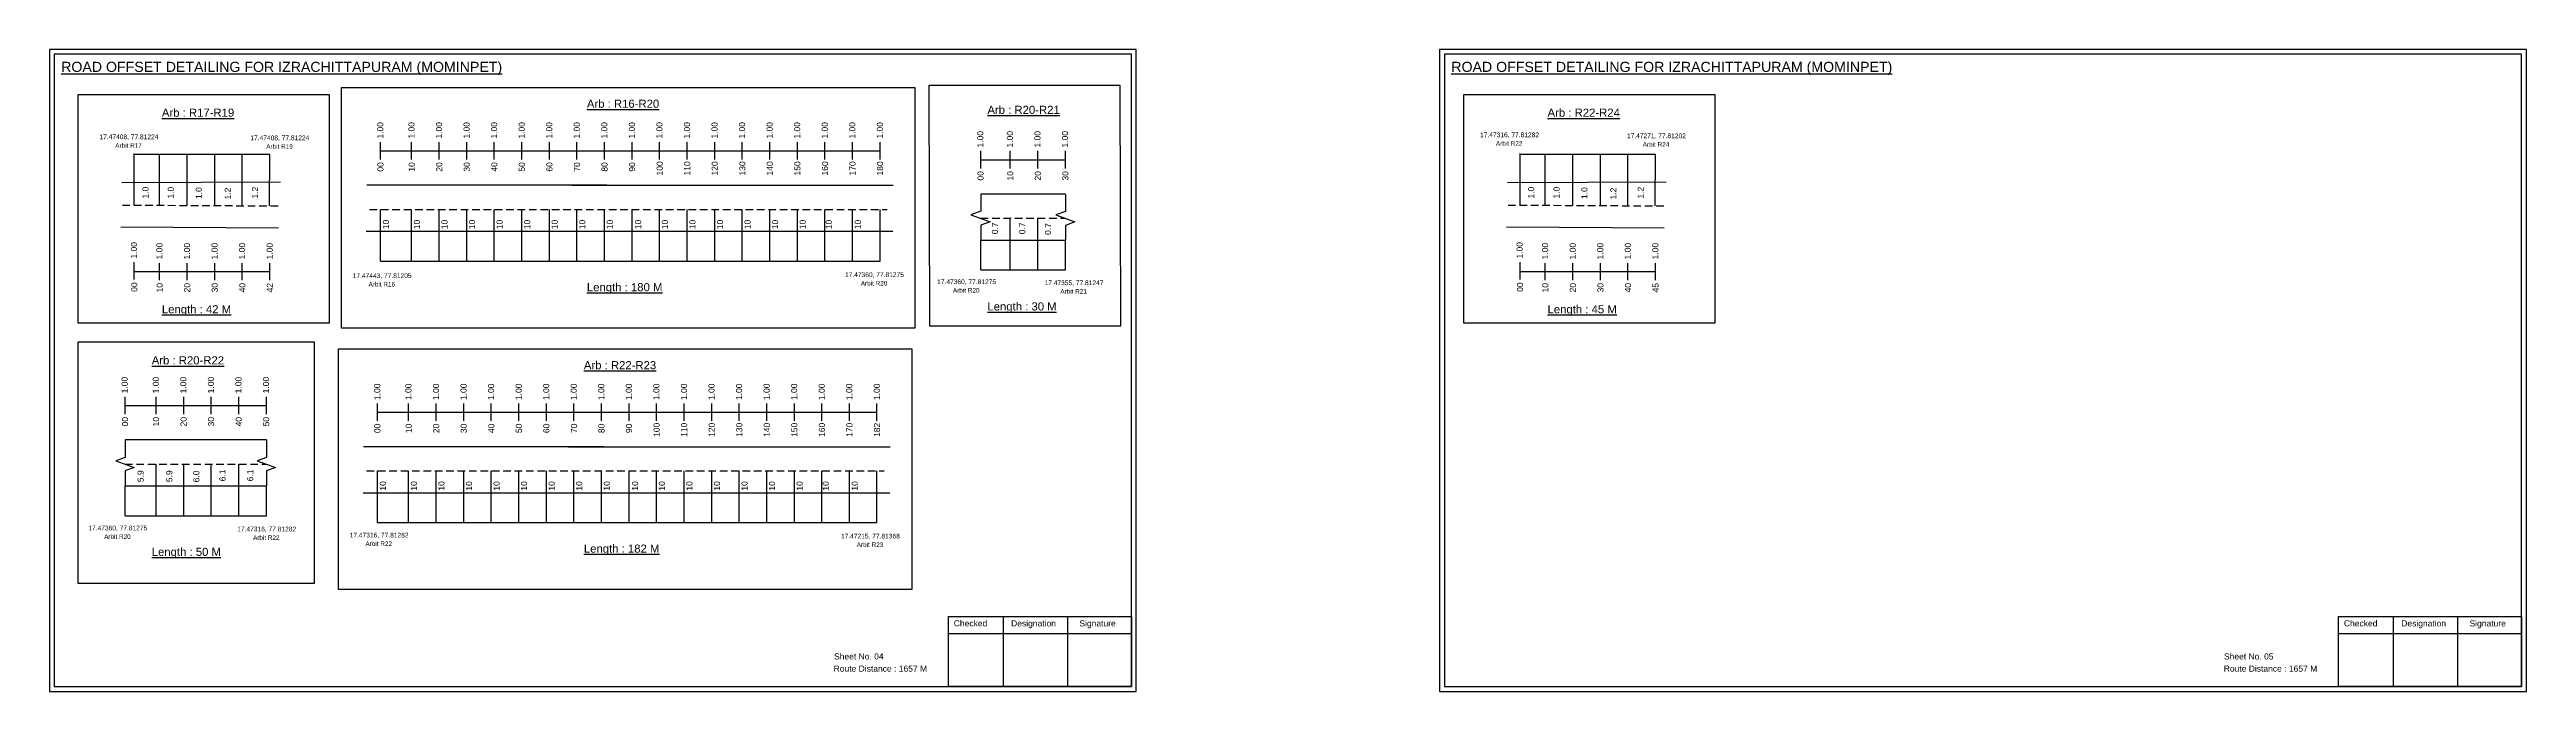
# Model space of a CAD drawing. Header units: inches. Extents: x 582 to 4003, y 45 to 362.
# Drawn here: x 2780 to 4003, y 46 to 362 of the extents above; entities that cross this region are included whole.
import ezdxf

# ---------------------------------------------------------------- set-up
doc = ezdxf.new("R2010")
doc.units = ezdxf.units.IN
doc.header["$MEASUREMENT"] = 0
doc.linetypes.add('DASHED2', pattern=[0.375, 0.25, -0.125])
doc.layers.add('PDF_Geometry', color=7, linetype='Continuous')
doc.layers.add('PDF_Text', color=5, linetype='Continuous')
doc.styles.add('PDF Arial', font='arial.ttf')
doc.styles.get("Standard").update_dxf_attribs({"font": 'arial.ttf'})

msp = doc.modelspace()

# ---------------------------------------------------------------- linework, layer by layer
for p, q in [((2822.2, 285.6), (2822.2, 311.1)), ((2834.7, 285.5), (2834.7, 310.8)), ((2848.3, 285.5), (2848.3, 310.8)), ((2861.9, 285.5), (2861.9, 310.8)), ((2875.5, 285.3), (2875.5, 310.8)), ((2888.9, 285.3), (2889.1, 310.8)), ((3506.2, 285.6), (3506.2, 311.1)), ((3518.7, 285.5), (3518.7, 310.8)), ((3532.3, 285.5), (3532.3, 310.8)), ((3545.9, 285.5), (3545.9, 310.8)), ((3559.5, 285.3), (3559.5, 310.8)), ((3572.9, 285.3), (3573.1, 310.8)), ((2816, 296.8), (2894.4, 297.1)), ((3055.5, 295.5), (2936.9, 295.5)), ((3038.1, 295.5), (3196.8, 295.5)), ((3500, 296.8), (3578.4, 297.1)), ((2943.8, 258.1), (2943.8, 283.6)), ((2959.1, 258.1), (2959.1, 283.6)), ((2972.7, 258.1), (2972.7, 283.6)), ((2986.3, 258.1), (2986.3, 283.6)), ((2999.9, 258.1), (2999.9, 283.6)), ((3013.5, 258.1), (3013.5, 283.6)), ((3027.1, 258.1), (3027.1, 283.6)), ((3040.7, 258.1), (3040.7, 283.6)), ((3054.3, 258.1), (3054.3, 283.6)), ((3067.9, 258.1), (3067.9, 283.6)), ((3081.5, 258.1), (3081.5, 283.6)), ((3095.1, 258.1), (3095.1, 283.6)), ((3108.7, 258.1), (3108.7, 283.6)), ((3122.3, 258.1), (3122.3, 283.6)), ((3135.9, 258.1), (3135.9, 283.6)), ((3149.5, 258.1), (3149.5, 283.6)), ((3163.1, 258.1), (3163.1, 283.6)), ((3176.7, 258.1), (3176.7, 283.6)), ((3190.3, 258.1), (3190.3, 283.6)), ((3281.8, 291.1), (3240, 291.1)), ((2815.6, 274.9), (2893.4, 274.5)), ((2936.7, 272.8), (3196.6, 272.8)), ((3254.6, 253.7), (3254.6, 279.2)), ((3268.2, 253.7), (3268.2, 279.2)), ((3499.6, 274.9), (3577.4, 274.5)), ((3240, 268.4), (3265.5, 268.4)), ((3240, 253.7), (3240, 268.4)), ((3265.5, 268.4), (3281.8, 268.4)), ((3281.8, 253.7), (3281.8, 268.4)), ((2887.4, 169.8), (2817.6, 169.8)), ((3054, 166.5), (2935.4, 166.5)), ((3036.6, 166.5), (3195.3, 166.5)), ((2817.6, 147.1), (2887.4, 147.1)), ((2817.6, 132.4), (2817.6, 147.1)), ((2833, 132.4), (2833, 157.9)), ((2846.6, 132.4), (2846.6, 157.9)), ((2860.2, 132.4), (2860.2, 157.9)), ((2873.8, 132.4), (2873.8, 157.9)), ((2887.4, 132.4), (2887.4, 147.1)), ((2942.3, 129.1), (2942.3, 154.6)), ((2957.6, 129.1), (2957.6, 154.6)), ((2971.2, 129.1), (2971.2, 154.6)), ((2984.8, 129.1), (2984.8, 154.6)), ((2998.4, 129.1), (2998.4, 154.6)), ((3012, 129.1), (3012, 154.6)), ((3025.6, 129.1), (3025.6, 154.6)), ((3039.2, 129.1), (3039.2, 154.6)), ((3052.8, 129.1), (3052.8, 154.6)), ((3066.4, 129.1), (3066.4, 154.6)), ((3080, 129.1), (3080, 154.6)), ((3093.6, 129.1), (3093.6, 154.6)), ((3107.2, 129.1), (3107.2, 154.6)), ((3120.8, 129.1), (3120.8, 154.6)), ((3134.4, 129.1), (3134.4, 154.6)), ((3148, 129.1), (3148, 154.6)), ((3161.6, 129.1), (3161.6, 154.6)), ((3175.2, 129.1), (3175.2, 154.6)), ((3188.8, 129.1), (3188.8, 154.6)), ((2935.2, 143.8), (3195.1, 143.8))]:
    msp.add_line(p, q)
at = {"color": 5}
for p, q in [((2822.2, 310.8), (2889.1, 310.8)), ((3506.2, 310.8), (3573.1, 310.8)), ((2943.8, 258.1), (3190.3, 258.1)), ((3240, 253.7), (3281.8, 253.7)), ((2817.6, 132.4), (2887.4, 132.4)), ((2942.3, 129.1), (3188.8, 129.1))]:
    msp.add_line(p, q, dxfattribs=at)
at = {"color": 217, "true_color": 0x93278f}
for p, q in [((2943.8, 308.2), (2943.8, 316.8)), ((2943.8, 312.5), (3190.3, 312.5)), ((2959.1, 308.2), (2959.1, 316.8)), ((2972.7, 308.2), (2972.7, 316.8)), ((2986.3, 308.2), (2986.3, 316.8)), ((2999.9, 308.2), (2999.9, 316.8)), ((3013.5, 308.2), (3013.5, 316.8)), ((3027.1, 308.2), (3027.1, 316.8)), ((3040.7, 308.2), (3040.7, 316.8)), ((3054.3, 308.2), (3054.3, 316.8)), ((3067.9, 308.2), (3067.9, 316.8)), ((3081.5, 308.2), (3081.5, 316.8)), ((3095.1, 308.2), (3095.1, 316.8)), ((3108.7, 308.2), (3108.7, 316.8)), ((3122.3, 308.2), (3122.3, 316.8)), ((3135.9, 308.2), (3135.9, 316.8)), ((3149.5, 308.2), (3149.5, 316.8)), ((3163.1, 308.2), (3163.1, 316.8)), ((3176.7, 308.2), (3176.7, 316.8)), ((3190.3, 308.2), (3190.3, 316.8)), ((3240, 303.8), (3240, 312.4)), ((3240, 308.1), (3281.8, 308.1)), ((3254.6, 303.8), (3254.6, 312.4)), ((3268.2, 303.8), (3268.2, 312.4)), ((3281.8, 303.8), (3281.8, 312.4)), ((2822.2, 249), (2822.2, 257.5)), ((2834.7, 248.6), (2834.7, 257.1)), ((2848.3, 248.6), (2848.3, 257.1)), ((2861.9, 248.6), (2861.9, 257.1)), ((2875.5, 248.6), (2875.5, 257.1)), ((2889.1, 248.6), (2889.1, 257.1)), ((3506.2, 249), (3506.2, 257.5)), ((3518.7, 248.6), (3518.7, 257.1)), ((3532.3, 248.6), (3532.3, 257.1)), ((3545.9, 248.6), (3545.9, 257.1)), ((3559.5, 248.6), (3559.5, 257.1)), ((3573.1, 248.6), (3573.1, 257.1)), ((2822.2, 252.9), (2889.1, 252.9)), ((3506.2, 252.9), (3573.1, 252.9)), ((2817.6, 182.5), (2817.6, 191.1)), ((2817.6, 186.8), (2887.4, 186.8)), ((2833, 182.5), (2833, 191.1)), ((2846.6, 182.5), (2846.6, 191.1)), ((2860.2, 182.5), (2860.2, 191.1)), ((2873.8, 182.5), (2873.8, 191.1)), ((2887.4, 182.5), (2887.4, 191.1)), ((2942.3, 179.2), (2942.3, 187.8)), ((2942.3, 183.5), (3188.8, 183.5)), ((2957.6, 179.2), (2957.6, 187.8)), ((2971.2, 179.2), (2971.2, 187.8)), ((2984.8, 179.2), (2984.8, 187.8)), ((2998.4, 179.2), (2998.4, 187.8)), ((3012, 179.2), (3012, 187.8)), ((3025.6, 179.2), (3025.6, 187.8)), ((3039.2, 179.2), (3039.2, 187.8)), ((3052.8, 179.2), (3052.8, 187.8)), ((3066.4, 179.2), (3066.4, 187.8)), ((3080, 179.2), (3080, 187.8)), ((3093.6, 179.2), (3093.6, 187.8)), ((3107.2, 179.2), (3107.2, 187.8)), ((3120.8, 179.2), (3120.8, 187.8)), ((3134.4, 179.2), (3134.4, 187.8)), ((3148, 179.2), (3148, 187.8)), ((3161.6, 179.2), (3161.6, 187.8)), ((3175.2, 179.2), (3175.2, 187.8)), ((3188.8, 179.2), (3188.8, 187.8))]:
    msp.add_line(p, q, dxfattribs=at)
at = {"linetype": 'DASHED2', "ltscale": 15}
for p, q in [((2816.3, 285.7), (2894.6, 285.3)), ((2938.3, 283.6), (3193.9, 283.6)), ((3500.3, 285.7), (3578.6, 285.3)), ((3240, 279.2), (3281.8, 279.2)), ((2817.6, 157.9), (2887.4, 157.9)), ((2936.8, 154.6), (3192.4, 154.6))]:
    msp.add_line(p, q, dxfattribs=at)
for points in [[(2924.5, 343.8), (3207.5, 343.8), (3207.5, 225), (2924.5, 225)], [(3214.5, 344.8), (3308.7, 344.8), (3309, 226), (3214.8, 226)], [(2794.5, 340.2), (2918.3, 340.2), (2918.3, 227.5), (2794.5, 227.5)], [(3478.5, 340.2), (3602.3, 340.2), (3602.3, 227.5), (3478.5, 227.5)], [(2794.5, 218.2), (2910.9, 218.2), (2910.9, 99), (2794.5, 99)], [(2923, 214.8), (3206, 214.8), (3206, 96), (2923, 96)]]:
    msp.add_lwpolyline(points, close=True)
at = {"linetype": 'Continuous'}
for points in [[(3240, 291.1), (3240, 282.7), (3235.2, 280.9), (3244.7, 277.5), (3240, 275.8), (3240, 268.4)], [(3281.8, 291), (3281.8, 282.6), (3277, 280.9), (3286.5, 277.4), (3281.8, 275.7), (3281.8, 268.3)], [(2817.6, 169.8), (2817.6, 161.2), (2813.1, 159.5), (2822.1, 156.3), (2817.6, 154.6), (2817.6, 147.1)], [(2887.4, 169.8), (2887.4, 161.2), (2882.9, 159.5), (2891.9, 156.3), (2887.4, 154.6), (2887.4, 147.1)]]:
    msp.add_lwpolyline(points, dxfattribs=at)
at = {"layer": 'PDF_Geometry'}
for points in [[(2780.4, 362.4), (2780.4, 45.7), (3316.8, 45.7), (3316.8, 362.4)], [(2782.7, 360.1), (2782.7, 48.1), (3314.4, 48.1), (3314.4, 360.1)], [(3466.5, 362.4), (3466.5, 45.7), (4003, 45.7), (4003, 362.4)], [(3468.9, 360.1), (3468.9, 48.1), (4000.6, 48.1), (4000.6, 360.1)]]:
    msp.add_lwpolyline(points, close=True, dxfattribs=at)
at = {"layer": 'PDF_Geometry', "color": 242, "true_color": 0xcc1f26}
for points in [[(3314.4, 48.1), (3224.1, 48.1), (3224.1, 82.7), (3314.4, 82.7)], [(4000.6, 48.1), (3910.2, 48.1), (3910.2, 82.7), (4000.6, 82.7)]]:
    msp.add_lwpolyline(points, close=True, dxfattribs=at)
for points in [[(3224.1, 74.3), (3314.4, 74.3)], [(3251, 82.7), (3251, 48.1)], [(3282.8, 82.7), (3282.8, 48.1)], [(3910.2, 74.3), (4000.6, 74.3)], [(3937.2, 82.7), (3937.2, 48.1)], [(3969, 82.7), (3969, 48.1)]]:
    msp.add_lwpolyline(points, dxfattribs=at)

# ---------------------------------------------------------------- texts
at = {"color": 242, "true_color": 0xcd2027}
for s, height, p in [('%%UROAD OFFSET DETAILING FOR IZRACHITTAPURAM (MOMINPET)', 5, (2786.1, 351.4)), ('%%UROAD OFFSET DETAILING FOR IZRACHITTAPURAM (MOMINPET)', 5, (3472.3, 351.4)), ('%%UArb : R17-R19', 4, (2835.8, 329.3)), ('%%UArb : R16-R20', 4, (3045.6, 333.7)), ('%%UArb : R20-R21', 4, (3243.3, 330.7)), ('%%UArb : R22-R24', 4, (3519.8, 329.3)), ('%%ULength : 180 M', 4, (3045.6, 243.2)), ('%%ULength : 42 M', 4, (2835.8, 232.3)), ('%%ULength : 30 M', 4, (3243.3, 233.7)), ('%%ULength : 45 M', 4, (3519.8, 232.3)), ('%%UArb : R20-R22', 4, (2830.8, 207.1)), ('%%UArb : R22-R23', 4, (3044.1, 204.7)), ('%%ULength : 50 M', 4, (2830.8, 112.6)), ('%%ULength : 182 M', 4, (3044.1, 114.2))]:
    msp.add_text(s, height=height, dxfattribs=at).set_placement(p)
at = {"color": 5}
for s, height, p in [('17.47408, 77.81224', 2.34, (2805, 318.2)), ('17.47408, 77.81224', 2.34, (2879.5, 317.7)), ('17.47316, 77.81282', 2.34, (3486.5, 319.2)), ('17.47271, 77.81202', 2.34, (3559, 318.7)), ('Arbit R17', 2.25, (2812.8, 314)), ('Arbit R19', 2.25, (2887.3, 313.5)), ('Arbit R22', 2.25, (3494.3, 315)), ('Arbit R24', 2.25, (3566.8, 314.5)), ('17.47443, 77.81205', 2.34, (2930, 249.7)), ('Arbit R16', 2.25, (2937.8, 245.5)), ('17.47360, 77.81275', 2.34, (3173, 250.2)), ('Arbit R20', 2.25, (3180.8, 246)), ('17.47360, 77.81275', 2.34, (3218.5, 246.7)), ('Arbit R20', 2.25, (3226.3, 242.5)), ('17.47355, 77.81247', 2.34, (3271.5, 246.2)), ('Arbit R21', 2.25, (3279.3, 242)), ('17.47360, 77.81275', 2.34, (2799.5, 125.2)), ('Arbit R20', 2.25, (2807.3, 121)), ('17.47316, 77.81282', 2.34, (2873, 124.7)), ('Arbit R22', 2.25, (2880.8, 120.5)), ('17.47316, 77.81282', 2.34, (2928.5, 121.7)), ('17.47215, 77.81368', 2.34, (3171, 121.2)), ('Arbit R22', 2.25, (2936.3, 117.5)), ('Arbit R23', 2.25, (3178.8, 117))]:
    msp.add_text(s, height=height, dxfattribs=at).set_placement(p)
at = {"color": 217, "true_color": 0x93278f}
for s, p in [('1.00', (2945.1, 318.5)), ('1.00', (2960.5, 318.5)), ('1.00', (2974.1, 318.5)), ('1.00', (2987.7, 318.5)), ('1.00', (3001.3, 318.5)), ('1.00', (3014.9, 318.5)), ('1.00', (3028.5, 318.5)), ('1.00', (3042.1, 318.5)), ('1.00', (3055.7, 318.5)), ('1.00', (3069.3, 318.5)), ('1.00', (3082.9, 318.5)), ('1.00', (3096.5, 318.5)), ('1.00', (3110.1, 318.5)), ('1.00', (3123.7, 318.5)), ('1.00', (3137.3, 318.5)), ('1.00', (3150.9, 318.5)), ('1.00', (3164.5, 318.5)), ('1.00', (3178.1, 318.5)), ('1.00', (3191.7, 318.5)), ('1.00', (3241.3, 314.1)), ('1.00', (3255.9, 314.1)), ('1.00', (3269.5, 314.1)), ('1.00', (3283.1, 314.1)), ('00', (2945.2, 302.2)), ('10', (2960.6, 302.2)), ('20', (2974.2, 302.2)), ('30', (2987.8, 302.2)), ('40', (3001.4, 302.2)), ('50', (3015, 302.2)), ('60', (3028.6, 302.2)), ('70', (3042.2, 302.2)), ('80', (3055.8, 302.2)), ('90', (3069.4, 302.2)), ('100', (3083, 300.3)), ('110', (3096.6, 300.3)), ('120', (3110.2, 300.3)), ('130', (3123.8, 300.3)), ('140', (3137.4, 300.3)), ('150', (3151, 300.3)), ('160', (3164.6, 300.3)), ('170', (3178.2, 300.3)), ('180', (3191.8, 300.3)), ('00', (3241.4, 297.8)), ('10', (3256.1, 297.8)), ('20', (3269.7, 297.8)), ('30', (3283.3, 297.8)), ('1.00', (2823.5, 259.3)), ('1.00', (2836.1, 258.9)), ('1.00', (2849.7, 258.9)), ('1.00', (2863.3, 258.9)), ('1.00', (2876.9, 258.9)), ('1.00', (2890.5, 258.9)), ('1.00', (3507.5, 259.3)), ('1.00', (3520.1, 258.9)), ('1.00', (3533.7, 258.9)), ('1.00', (3547.3, 258.9)), ('1.00', (3560.9, 258.9)), ('1.00', (3574.5, 258.9)), ('00', (2823.7, 242.9)), ('10', (2836.2, 242.6)), ('20', (2849.8, 242.6)), ('30', (2863.4, 242.6)), ('40', (2877, 242.6)), ('42', (2890.6, 242.6)), ('00', (3507.7, 242.9)), ('10', (3520.2, 242.6)), ('20', (3533.8, 242.6)), ('30', (3547.4, 242.6)), ('40', (3561, 242.6)), ('45', (3574.6, 242.6)), ('1.00', (2818.9, 192.8)), ('1.00', (2834.3, 192.8)), ('1.00', (2847.9, 192.8)), ('1.00', (2861.5, 192.8)), ('1.00', (2875.1, 192.8)), ('1.00', (2888.7, 192.8)), ('1.00', (2943.6, 189.5)), ('1.00', (2959, 189.5)), ('1.00', (2972.6, 189.5)), ('1.00', (2986.2, 189.5)), ('1.00', (2999.8, 189.5)), ('1.00', (3013.4, 189.5)), ('1.00', (3027, 189.5)), ('1.00', (3040.6, 189.5)), ('1.00', (3054.2, 189.5)), ('1.00', (3067.8, 189.5)), ('1.00', (3081.4, 189.5)), ('1.00', (3095, 189.5)), ('1.00', (3108.6, 189.5)), ('1.00', (3122.2, 189.5)), ('1.00', (3135.8, 189.5)), ('1.00', (3149.4, 189.5)), ('1.00', (3163, 189.5)), ('1.00', (3176.6, 189.5)), ('1.00', (3190.2, 189.5)), ('00', (2819.1, 176.5)), ('10', (2834.4, 176.5)), ('20', (2848, 176.5)), ('30', (2861.6, 176.5)), ('40', (2875.2, 176.5)), ('50', (2888.8, 176.5)), ('00', (2943.7, 173.2)), ('10', (2959.1, 173.2)), ('20', (2972.7, 173.2)), ('30', (2986.3, 173.2)), ('40', (2999.9, 173.2)), ('50', (3013.5, 173.2)), ('60', (3027.1, 173.2)), ('70', (3040.7, 173.2)), ('80', (3054.3, 173.2)), ('90', (3067.9, 173.2)), ('100', (3081.5, 171.3)), ('110', (3095.1, 171.3)), ('120', (3108.7, 171.3)), ('130', (3122.3, 171.3)), ('140', (3135.9, 171.3)), ('150', (3149.5, 171.3)), ('160', (3163.1, 171.3)), ('170', (3176.7, 171.3)), ('182', (3190.3, 171.3))]:
    msp.add_text(s, height=3, rotation=90, dxfattribs=at).set_placement(p)
for s, p in [('1.0', (2829.2, 288.9)), ('1.0', (2841.7, 288.9)), ('1.0', (2855.5, 288.7)), ('1.2', (2869.8, 288.5)), ('1.2', (2883.3, 288.9)), ('1.0', (3513.2, 288.9)), ('1.0', (3525.7, 288.9)), ('1.0', (3539.5, 288.7)), ('1.2', (3553.8, 288.5)), ('1.2', (3567.3, 288.9)), ('10', (2947.9, 273.8)), ('10', (2963.2, 273.8)), ('10', (2976.8, 273.8)), ('10', (2990.4, 273.8)), ('10', (3004, 273.8)), ('10', (3017.6, 273.8)), ('10', (3031.2, 273.8)), ('10', (3044.8, 273.8)), ('10', (3058.4, 273.8)), ('10', (3072.4, 273.8)), ('10', (3085.6, 273.8)), ('10', (3099.2, 273.8)), ('10', (3112.8, 273.8)), ('10', (3126.4, 273.8)), ('10', (3140, 273.8)), ('10', (3153.6, 273.8)), ('10', (3166.5, 273.8)), ('10', (3180.8, 273.8)), ('0.7', (3248.5, 271.3)), ('0.7', (3262, 271.3)), ('0.7', (3274.7, 271)), ('5.9', (2826.8, 149)), ('5.9', (2841, 149)), ('6.0', (2854.3, 148.9)), ('6.1', (2867.2, 149.4)), ('6.1', (2880.9, 149.4)), ('10', (2946.4, 144.8)), ('10', (2961.7, 144.8)), ('10', (2975.3, 144.8)), ('10', (2988.9, 144.8)), ('10', (3002.5, 144.8)), ('10', (3016.1, 144.8)), ('10', (3029.7, 144.8)), ('10', (3043.3, 144.8)), ('10', (3056.9, 144.8)), ('10', (3070.9, 144.8)), ('10', (3084.1, 144.8)), ('10', (3097.7, 144.8)), ('10', (3111.3, 144.8)), ('10', (3124.9, 144.8)), ('10', (3138.5, 144.8)), ('10', (3152.1, 144.8)), ('10', (3165, 144.8)), ('10', (3179.3, 144.8))]:
    msp.add_text(s, height=3, rotation=90).set_placement(p)
for s, p in [('Sheet No. 04', (3167.6, 61.5)), ('Sheet No. 05', (3853.7, 61.5)), ('Route Distance : 1657 M', (3167.4, 55.5)), ('Route Distance : 1657 M', (3853.6, 55.5))]:
    msp.add_text(s, height=3).set_placement(p)
at = {"layer": 'PDF_Text', "color": 7, "attachment_point": 7, "style": 'PDF Arial'}
for s, insert, char_height in [('Checked', (3226.7, 77.8), 3), ('Designation', (3255, 76.9), 3.001), ('Signature', (3288.7, 76.9), 3), ('Checked', (3912.9, 77.8), 3), ('Designation', (3941.2, 76.9), 3.001), ('Signature', (3974.9, 76.9), 3)]:
    msp.add_mtext(s, dxfattribs=dict(at, insert=insert, char_height=char_height))

doc.saveas('drawing.dxf')
